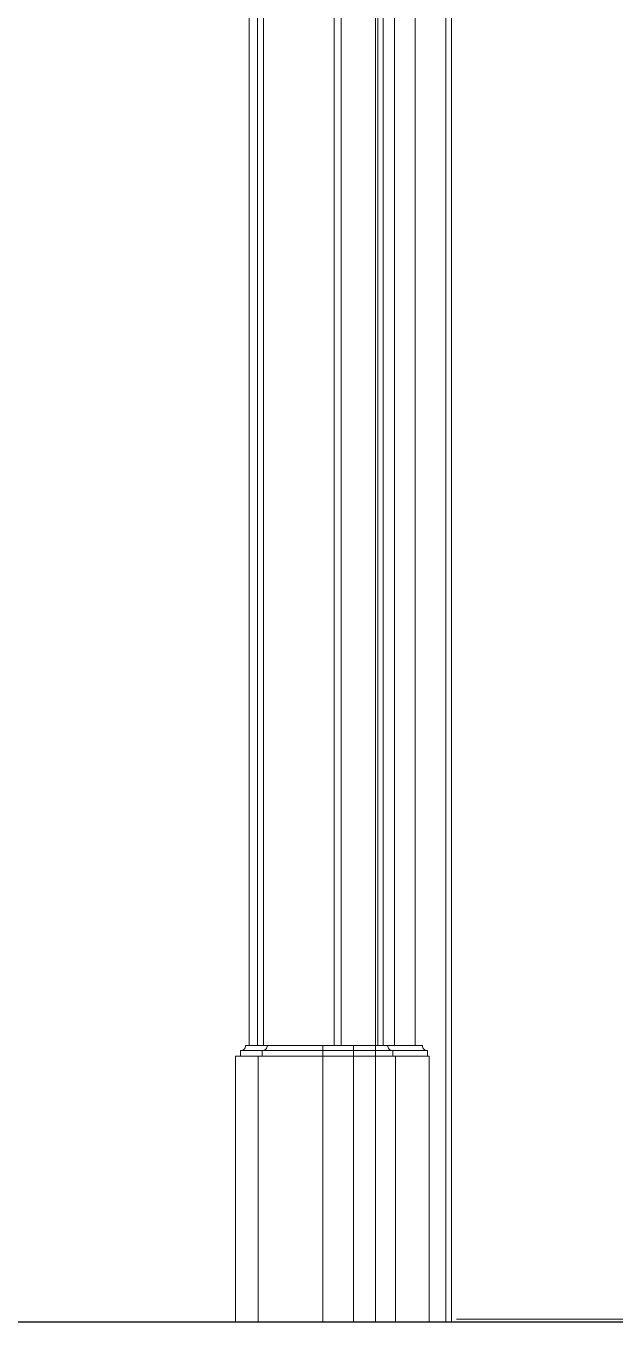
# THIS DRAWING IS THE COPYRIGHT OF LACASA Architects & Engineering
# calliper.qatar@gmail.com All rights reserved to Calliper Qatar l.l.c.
# Model space of a CAD drawing. Header units: inches. Extents: x -12478 to 399182, y -23212 to 525552.
# Drawn here: x -8689 to -8263, y 3860 to 4798 of the extents above; entities that cross this region are included whole.
import ezdxf

# ---------------------------------------------------------------- set-up
doc = ezdxf.new("R2010")
doc.units = ezdxf.units.IN
doc.header["$LTSCALE"] = 1000
doc.header["$MEASUREMENT"] = 0
doc.linetypes.add('HIDDEN2', pattern=[0.1875, 0.125, -0.0625])
doc.layers.add('Layer7', color=8, linetype='Continuous')
doc.layers.add('WOOD', color=23, linetype='Continuous')

msp = doc.modelspace()

# ---------------------------------------------------------------- linework, layer by layer
at = {"color": 8}
msp.add_line((-7426.14, 3860.36), (-12477.76, 3860.36), dxfattribs=at)
at = {"layer": 'Layer7', "linetype": 'HIDDEN2', "lineweight": 0, "ltscale": 30}
msp.add_lwpolyline([(-8436.14, 3860.36), (-8436.14, 6460.36), (-7527.47, 6460.36), (-7527.47, 3860.36)], dxfattribs=at)
at = {"layer": 'WOOD', "lineweight": 0}
for p, q in [((-8398.61, 4056.83), (-8533.68, 4056.83)), ((-8533.68, 4052.83), (-8398.61, 4052.83)), ((-8521.05, 3860.36), (-8521.08, 4052.82)), ((-8474.34, 3860.36), (-8474.34, 4060.36)), ((-8451.94, 3860.36), (-8451.94, 4060.36)), ((-8421.69, 3860.36), (-8421.72, 4052.83)), ((-7426.14, 3860.36), (-8523.79, 3860.36))]:
    msp.add_line(p, q, dxfattribs=at)
for points in [[(-8527.47, 4060.36), (-8527.47, 6551.69), (-7596.14, 6551.69)], [(-8521.45, 4060.36), (-8521.45, 6545.67), (-7596.14, 6545.67)], [(-8517.05, 4060.36), (-8517.05, 6541.27), (-7596.14, 6541.27)], [(-8465.98, 4060.36), (-8465.98, 6490.2), (-7596.14, 6490.2)], [(-8461.01, 4060.36), (-8461.01, 6485.23), (-7596.14, 6485.23)], [(-8434.46, 4060.36), (-8434.46, 6458.68), (-7596.14, 6458.68)], [(-8430.46, 4060.36), (-8430.46, 6454.69), (-7596.14, 6454.69)], [(-8422.47, 4060.36), (-8422.47, 6446.69), (-7596.14, 6446.69)], [(-8407.47, 4060.36), (-8407.47, 6431.69), (-7596.14, 6431.69)], [(-8385.14, 3860.36), (-8385.14, 6409.36), (-7596.14, 6409.36)], [(-8381.14, 3860.36), (-8381.14, 6405.36), (-7596.14, 6405.36)], [(-8377.47, 3862.36), (-7582.47, 3862.36)]]:
    msp.add_lwpolyline(points, dxfattribs=at)
for points in [[(-8537.47, 3860.36), (-8537.47, 3860.36), (-8537.47, 4052.83), (-8533.68, 4052.83), (-8533.68, 4056.83, 0.423814), (-8530.14, 4060.36), (-8530.14, 4060.36), (-8402.14, 4060.36, 0.430156), (-8398.61, 4056.83), (-8398.61, 4052.83), (-8397.21, 4052.83), (-8397.21, 3860.36), (-8537.47, 3860.36)], [(-8521.08, 4052.82), (-8518.01, 4052.81), (-8518.01, 4056.81, 0.454305), (-8514.48, 4060.35), (-8510.47, 4060.35)], [(-8419.83, 4052.82), (-8423.62, 4052.81), (-8423.62, 4056.81, -0.454305), (-8427.15, 4060.35), (-8431.16, 4060.35)]]:
    msp.add_lwpolyline(points, format="xyb", dxfattribs=at)

doc.saveas('drawing.dxf')
